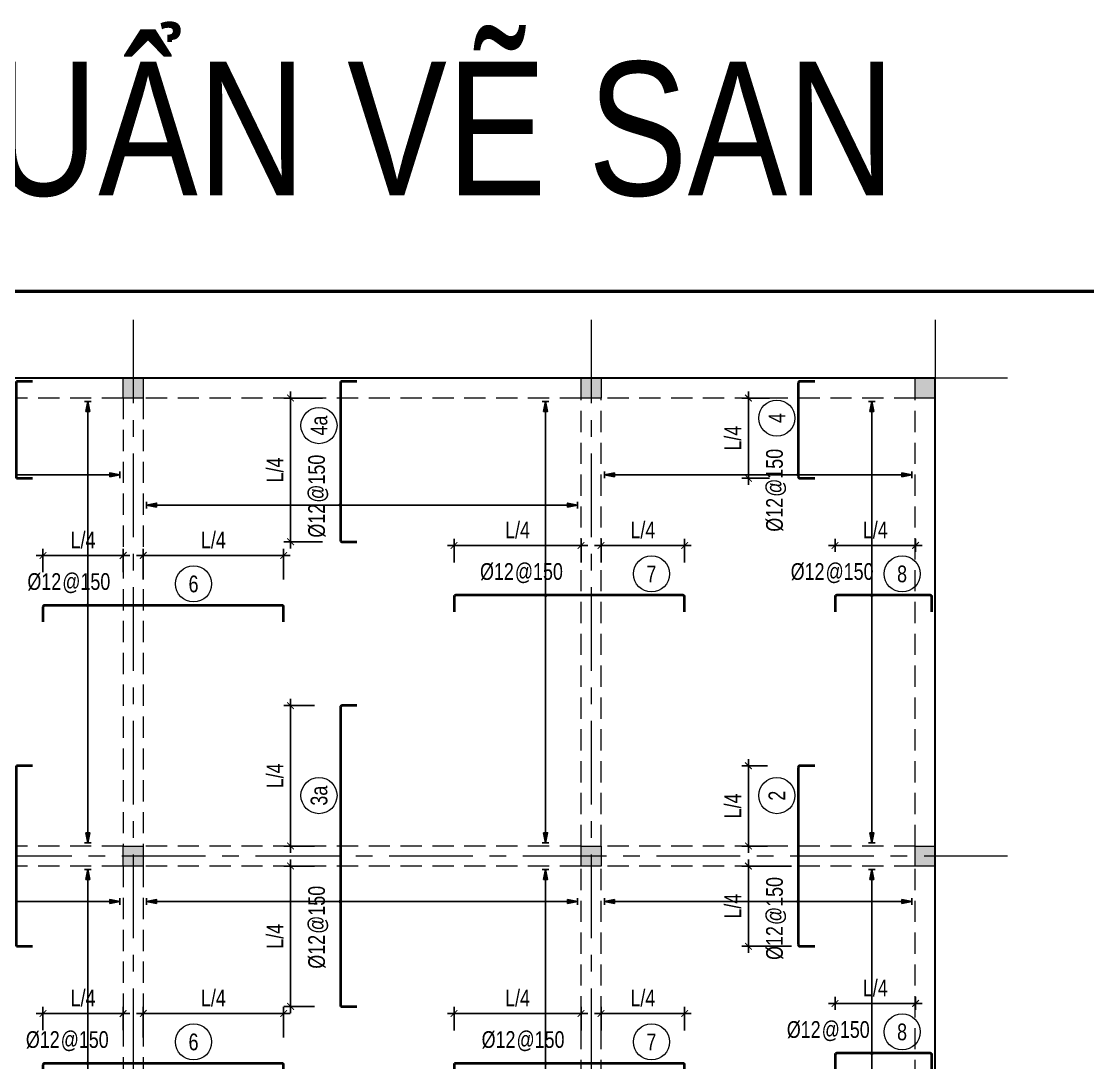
# Model space of a CAD drawing. Header units: millimetres. Extents: x 925681 to 1410834, y 71669 to 296428.
# Drawn here: x 1258584 to 1274536, y 146550 to 162124 of the extents above; entities that cross this region are included whole.
import ezdxf
from ezdxf.enums import TextEntityAlignment as Align

# ---------------------------------------------------------------- set-up
doc = ezdxf.new("R2010")
doc.units = ezdxf.units.MM
doc.header["$LTSCALE"] = 100
doc.linetypes.add('CENTER', pattern=[2, 1.25, -0.25, 0.25, -0.25])
doc.linetypes.add('HIDDEN', pattern=[9.525, 6.35, -3.175])
for name, color, linetype, lineweight in [('Ap0101_grid', 145, 'CENTER', 18), ('Ap0102_dim', 145, 'Continuous', 25), ('Ap0202_T', 141, 'Continuous', 25), ('Ap0301_PPS', 42, 'Continuous', 30), ('Ap0306_PHBS', 43, 'HIDDEN', 20), ('Ap0310_PSS', 130, 'Continuous', 18), ('Ap0404_Reinf.slab', 5, 'Continuous', 40), ('Ap0406_RT_Slab', 71, 'Continuous', 20)]:
    doc.layers.add(name, color=color, linetype=linetype, lineweight=lineweight)
doc.styles.add('Ap_vn_vni.shx', font='vn_vni.shx', dxfattribs={"width": 0.8})
doc.styles.add('Ap_Vni-helve', font='', dxfattribs={"width": 0.8, "height": 1})
doc.styles.get('Ap_Vni-helve').set_extended_font_data('VNI-Helve')
doc.dimstyles.new('Ap_Model', dxfattribs={"dimscale": 100, "dimtxt": 2.5, "dimasz": 1, "dimexe": 1, "dimexo": 1, "dimgap": 1, "dimtad": 1, "dimdec": 0, "dimzin": 3, "dimdsep": 46, "dimtxsty": 'Ap_vn_vni.shx', "dimblk": 'ARCHTICK', "dimcen": 1, "dimdle": 1, "dimclrd": 256, "dimclre": 256, "dimclrt": 7, "dimazin": 2, "dimtfac": 100, "dimtdec": 0, "dimtix": 1, "dimtmove": 2, "dimatfit": 2, "dimldrblk": 'OPEN30', "dimfxl": 1, "dimtolj": 1, "dimtzin": 0, "dimlwd": -1, "dimlwe": -1, "dimarcsym": 0})

# ---------------------------------------------------------------- blocks, each defined once
blk = doc.blocks.new('*U449')
at = {"layer": 'Defpoints'}
for points in [[(30, 2750), (-30, 2750), (0, 2900)], [(30, -3400), (-30, -3400), (0, -3550)]]:
    blk.add_hatch(color=256, dxfattribs=at).paths.add_polyline_path(points)
at = {"layer": 'Ap0202_T', "lineweight": 18}
blk.add_circle((1584, 320), 270, dxfattribs=at)
at = {"layer": 'Ap0404_Reinf.slab'}
blk.add_lwpolyline([(2930, -246), (2930, -25, 0.414214), (2905, 0), (-1545, 0, 0.414214), (-1570, -25), (-1570, -246)], format="xyb", dxfattribs=at)
at = {"layer": 'Defpoints'}
for p, q in [((-50, 2900), (50, 2900)), ((0, 2900), (0, -3550)), ((-50, -3550), (50, -3550))]:
    blk.add_line(p, q, dxfattribs=at)
for points in [[(-30, 2750), (30, 2750), (0, 2900), (-30, 2750)], [(-30, -3400), (30, -3400), (0, -3550), (-30, -3400)]]:
    blk.add_lwpolyline(points, dxfattribs=at)
at = {"layer": 'Defpoints', "const_width": 27}
blk.add_lwpolyline([(-13, 0, 1), (14, 0, 1)], format="xyb", close=True, dxfattribs=at)
at = {"layer": 'Ap0202_T', "style": 'Ap_vn_vni.shx', "width": 0.8, "flags": 8}
blk.add_attdef('1', text='', height=250, dxfattribs=at).set_placement((1583, 320), align=Align.MIDDLE_CENTER)
at = {"layer": 'Ap0406_RT_Slab', "style": 'Ap_vn_vni.shx', "width": 0.8, "flags": 8}
blk.add_attdef('Þ6', text='', height=250, dxfattribs=at).set_placement((-752, 356), align=Align.MIDDLE_CENTER)
blk.add_attdef('@150', text='', height=250, dxfattribs=at).set_placement((-483, 356), align=Align.MIDDLE_LEFT)
blk = doc.blocks.new('_ArchTick')
at = {"color": 0, "linetype": 'ByBlock', "const_width": 0.15}
blk.add_lwpolyline([(-0.5, -0.5), (0.5, 0.5)], dxfattribs=at)
blk = doc.blocks.new('*D863')
at = {"layer": 'Ap0102_dim', "transparency": 16777216}
for p, q in [((1262970, 151890), (1262511, 151890)), ((1262611, 149690), (1262611, 151990)), ((1262970, 149790), (1262511, 149790))]:
    blk.add_line(p, q, dxfattribs=at)
at = {"layer": 'Defpoints', "color": 0, "transparency": 16777216}
for p in [(1262611, 151890), (1263070, 151890), (1263070, 149790)]:
    blk.add_point(p, dxfattribs=at)
at = {"layer": 'Ap0102_dim', "transparency": 16777216, "xscale": 100, "yscale": 100, "zscale": 100}
for p, rotation in [((1262611, 151890), 90), ((1262611, 149790), 270)]:
    blk.add_blockref('_ArchTick', p, dxfattribs=dict(at, rotation=rotation))
at = {"layer": 'Ap0102_dim', "color": 7, "transparency": 16777216, "insert": (1262380, 150840), "char_height": 250, "attachment_point": 5, "rotation": 90, "style": 'Ap_vn_vni.shx'}
blk.add_mtext('\\A1;L/4', dxfattribs=at)
blk = doc.blocks.new('_Open30')
for p, q in [((-1, 0.27), (0, 0)), ((0, 0), (-1, -0.27)), ((0, 0), (-1, 0))]:
    blk.add_line(p, q)
blk = doc.blocks.new('*D864')
at = {"layer": 'Ap0102_dim', "transparency": 16777216}
for p, q in [((1262970, 149490), (1262511, 149490)), ((1262611, 149590), (1262611, 147290)), ((1262970, 147390), (1262511, 147390))]:
    blk.add_line(p, q, dxfattribs=at)
at = {"layer": 'Defpoints', "color": 0, "transparency": 16777216}
for p in [(1263070, 149490), (1262611, 147390), (1263070, 147390)]:
    blk.add_point(p, dxfattribs=at)
at = {"layer": 'Ap0102_dim', "transparency": 16777216, "xscale": 100, "yscale": 100, "zscale": 100}
for p, rotation in [((1262611, 149490), 90), ((1262611, 147390), 270)]:
    blk.add_blockref('_ArchTick', p, dxfattribs=dict(at, rotation=rotation))
at = {"layer": 'Ap0102_dim', "color": 7, "transparency": 16777216, "insert": (1262380, 148440), "char_height": 250, "attachment_point": 5, "rotation": 90, "style": 'Ap_vn_vni.shx'}
blk.add_mtext('\\A1;L/4', dxfattribs=at)
blk = doc.blocks.new('*U447')
at = {"layer": 'Defpoints'}
for points in [[(30, 2750), (-30, 2750), (0, 2900)], [(30, -1400), (-30, -1400), (0, -1550)]]:
    blk.add_hatch(color=256, dxfattribs=at).paths.add_polyline_path(points)
at = {"layer": 'Ap0202_T', "lineweight": 18}
blk.add_circle((822, 320), 270, dxfattribs=at)
at = {"layer": 'Ap0404_Reinf.slab'}
blk.add_lwpolyline([(1400, -246), (1400, -25, 0.414214), (1375, 0), (-25, 0, 0.414214), (-50, -25), (-50, -246)], format="xyb", dxfattribs=at)
at = {"layer": 'Defpoints'}
for p, q in [((-50, 2900), (50, 2900)), ((0, 2900), (0, -1550)), ((-50, -1550), (50, -1550))]:
    blk.add_line(p, q, dxfattribs=at)
for points in [[(-30, 2750), (30, 2750), (0, 2900), (-30, 2750)], [(-30, -1400), (30, -1400), (0, -1550), (-30, -1400)]]:
    blk.add_lwpolyline(points, dxfattribs=at)
at = {"layer": 'Defpoints', "const_width": 27}
blk.add_lwpolyline([(-13, 0, 1), (14, 0, 1)], format="xyb", close=True, dxfattribs=at)
at = {"layer": 'Ap0202_T', "style": 'Ap_vn_vni.shx', "width": 0.8, "flags": 8}
blk.add_attdef('1', text='', height=250, dxfattribs=at).set_placement((821, 320), align=Align.MIDDLE_CENTER)
at = {"layer": 'Ap0406_RT_Slab', "style": 'Ap_vn_vni.shx', "width": 0.8, "flags": 8}
blk.add_attdef('Þ6', text='', height=250, dxfattribs=at).set_placement((-638, 356), align=Align.MIDDLE_CENTER)
blk.add_attdef('@150', text='', height=250, dxfattribs=at).set_placement((-369, 356), align=Align.MIDDLE_LEFT)
blk = doc.blocks.new('*U470')
at = {"layer": 'Defpoints'}
for points in [[(30, 2750), (-30, 2750), (0, 2900)], [(30, -3400), (-30, -3400), (0, -3550)]]:
    blk.add_hatch(color=256, dxfattribs=at).paths.add_polyline_path(points)
at = {"layer": 'Ap0202_T', "lineweight": 18}
blk.add_circle((1188, 320), 270, dxfattribs=at)
at = {"layer": 'Ap0404_Reinf.slab'}
blk.add_lwpolyline([(1850, -246), (1850, -25, 0.414214), (1825, 0), (-525, 0, 0.414214), (-550, -25), (-550, -246)], format="xyb", dxfattribs=at)
at = {"layer": 'Defpoints'}
for p, q in [((-50, 2900), (50, 2900)), ((0, 2900), (0, -3550)), ((-50, -3550), (50, -3550))]:
    blk.add_line(p, q, dxfattribs=at)
for points in [[(-30, 2750), (30, 2750), (0, 2900), (-30, 2750)], [(-30, -3400), (30, -3400), (0, -3550), (-30, -3400)]]:
    blk.add_lwpolyline(points, dxfattribs=at)
at = {"layer": 'Defpoints', "const_width": 27}
blk.add_lwpolyline([(-13, 0, 1), (14, 0, 1)], format="xyb", close=True, dxfattribs=at)
at = {"layer": 'Ap0202_T', "style": 'Ap_vn_vni.shx', "width": 0.8, "flags": 8}
blk.add_attdef('1', text='', height=250, dxfattribs=at).set_placement((1188, 320), align=Align.MIDDLE_CENTER)
at = {"layer": 'Ap0406_RT_Slab', "style": 'Ap_vn_vni.shx', "width": 0.8, "flags": 8}
blk.add_attdef('Þ6', text='', height=250, dxfattribs=at).set_placement((-234, 356), align=Align.MIDDLE_CENTER)
blk.add_attdef('@150', text='', height=250, dxfattribs=at).set_placement((35, 356), align=Align.MIDDLE_LEFT)
blk = doc.blocks.new('*D866')
at = {"layer": 'Ap0102_dim', "transparency": 16777216}
for p, q in [((1262611, 154240), (1262611, 156590)), ((1263088, 156490), (1262511, 156490)), ((1263088, 154340), (1262511, 154340))]:
    blk.add_line(p, q, dxfattribs=at)
at = {"layer": 'Defpoints', "color": 0, "transparency": 16777216}
for p in [(1262611, 156490), (1263188, 156490), (1263188, 154340)]:
    blk.add_point(p, dxfattribs=at)
at = {"layer": 'Ap0102_dim', "transparency": 16777216, "xscale": 100, "yscale": 100, "zscale": 100}
for p, rotation in [((1262611, 156490), 90), ((1262611, 154340), 270)]:
    blk.add_blockref('_ArchTick', p, dxfattribs=dict(at, rotation=rotation))
at = {"layer": 'Ap0102_dim', "color": 7, "transparency": 16777216, "insert": (1262380, 155415), "char_height": 250, "attachment_point": 5, "rotation": 90, "style": 'Ap_vn_vni.shx'}
blk.add_mtext('\\A1;L/4', dxfattribs=at)
blk = doc.blocks.new('*U450')
at = {"layer": 'Defpoints'}
for points in [[(30, 2750), (-30, 2750), (0, 2900)], [(30, -1400), (-30, -1400), (0, -1550)]]:
    blk.add_hatch(color=256, dxfattribs=at).paths.add_polyline_path(points)
at = {"layer": 'Ap0202_T', "lineweight": 18}
blk.add_circle((1433, 320), 270, dxfattribs=at)
at = {"layer": 'Ap0404_Reinf.slab'}
blk.add_lwpolyline([(2030, -246), (2030, -25, 0.414214), (2005, 0), (-645, 0, 0.414214), (-670, -25), (-670, -246)], format="xyb", dxfattribs=at)
at = {"layer": 'Defpoints'}
for p, q in [((-50, 2900), (50, 2900)), ((0, 2900), (0, -1550)), ((-50, -1550), (50, -1550))]:
    blk.add_line(p, q, dxfattribs=at)
for points in [[(-30, 2750), (30, 2750), (0, 2900), (-30, 2750)], [(-30, -1400), (30, -1400), (0, -1550), (-30, -1400)]]:
    blk.add_lwpolyline(points, dxfattribs=at)
at = {"layer": 'Defpoints', "const_width": 27}
blk.add_lwpolyline([(-13, 0, 1), (14, 0, 1)], format="xyb", close=True, dxfattribs=at)
at = {"layer": 'Ap0202_T', "style": 'Ap_vn_vni.shx', "width": 0.8, "flags": 8}
blk.add_attdef('1', text='', height=250, dxfattribs=at).set_placement((1433, 320), align=Align.MIDDLE_CENTER)
at = {"layer": 'Ap0406_RT_Slab', "style": 'Ap_vn_vni.shx', "width": 0.8, "flags": 8}
blk.add_attdef('Þ6', text='', height=250, dxfattribs=at).set_placement((-740, 356), align=Align.MIDDLE_CENTER)
blk.add_attdef('@150', text='', height=250, dxfattribs=at).set_placement((-471, 356), align=Align.MIDDLE_LEFT)
blk = doc.blocks.new('*U453')
at = {"layer": 'Defpoints'}
for points in [[(30, 2750), (-30, 2750), (0, 2900)], [(30, -1550), (-30, -1550), (0, -1700)]]:
    blk.add_hatch(color=256, dxfattribs=at).paths.add_polyline_path(points)
at = {"layer": 'Ap0202_T', "lineweight": 18}
blk.add_circle((851, 320), 270, dxfattribs=at)
at = {"layer": 'Ap0404_Reinf.slab'}
blk.add_lwpolyline([(1400, -246), (1400, -25, 0.414214), (1375, 0), (-25, 0, 0.414214), (-50, -25), (-50, -246)], format="xyb", dxfattribs=at)
at = {"layer": 'Defpoints'}
for p, q in [((-50, 2900), (50, 2900)), ((0, 2900), (0, -1700)), ((-50, -1700), (50, -1700))]:
    blk.add_line(p, q, dxfattribs=at)
for points in [[(-30, 2750), (30, 2750), (0, 2900), (-30, 2750)], [(-30, -1550), (30, -1550), (0, -1700), (-30, -1550)]]:
    blk.add_lwpolyline(points, dxfattribs=at)
at = {"layer": 'Defpoints', "const_width": 27}
blk.add_lwpolyline([(-13, 0, 1), (14, 0, 1)], format="xyb", close=True, dxfattribs=at)
at = {"layer": 'Ap0202_T', "style": 'Ap_vn_vni.shx', "width": 0.8, "flags": 8}
blk.add_attdef('1', text='', height=250, dxfattribs=at).set_placement((851, 320), align=Align.MIDDLE_CENTER)
at = {"layer": 'Ap0406_RT_Slab', "style": 'Ap_vn_vni.shx', "width": 0.8, "flags": 8}
blk.add_attdef('Þ6', text='', height=250, dxfattribs=at).set_placement((-596, 356), align=Align.MIDDLE_CENTER)
blk.add_attdef('@150', text='', height=250, dxfattribs=at).set_placement((-327, 356), align=Align.MIDDLE_LEFT)
blk = doc.blocks.new('*D875')
at = {"layer": 'Ap0102_dim', "transparency": 16777216}
for p, q in [((1269461, 155190), (1269461, 156590)), ((1269776, 156490), (1269361, 156490)), ((1269776, 155290), (1269361, 155290))]:
    blk.add_line(p, q, dxfattribs=at)
at = {"layer": 'Defpoints', "color": 0, "transparency": 16777216}
for p in [(1269461, 156490), (1269876, 156490), (1269876, 155290)]:
    blk.add_point(p, dxfattribs=at)
at = {"layer": 'Ap0102_dim', "transparency": 16777216, "xscale": 100, "yscale": 100, "zscale": 100}
for p, rotation in [((1269461, 156490), 90), ((1269461, 155290), 270)]:
    blk.add_blockref('_ArchTick', p, dxfattribs=dict(at, rotation=rotation))
at = {"layer": 'Ap0102_dim', "color": 7, "transparency": 16777216, "insert": (1269230, 155890), "char_height": 250, "attachment_point": 5, "rotation": 90, "style": 'Ap_vn_vni.shx'}
blk.add_mtext('\\A1;L/4', dxfattribs=at)
blk = doc.blocks.new('*U454')
at = {"layer": 'Defpoints'}
for points in [[(30, 2750), (-30, 2750), (0, 2900)], [(30, -1550), (-30, -1550), (0, -1700)]]:
    blk.add_hatch(color=256, dxfattribs=at).paths.add_polyline_path(points)
at = {"layer": 'Ap0202_T', "lineweight": 18}
blk.add_circle((1584, 320), 270, dxfattribs=at)
at = {"layer": 'Ap0404_Reinf.slab'}
blk.add_lwpolyline([(2030, -246), (2030, -25, 0.414214), (2005, 0), (-645, 0, 0.414214), (-670, -25), (-670, -246)], format="xyb", dxfattribs=at)
at = {"layer": 'Defpoints'}
for p, q in [((-50, 2900), (50, 2900)), ((0, 2900), (0, -1700)), ((-50, -1700), (50, -1700))]:
    blk.add_line(p, q, dxfattribs=at)
for points in [[(-30, 2750), (30, 2750), (0, 2900), (-30, 2750)], [(-30, -1550), (30, -1550), (0, -1700), (-30, -1550)]]:
    blk.add_lwpolyline(points, dxfattribs=at)
at = {"layer": 'Defpoints', "const_width": 27}
blk.add_lwpolyline([(-13, 0, 1), (14, 0, 1)], format="xyb", close=True, dxfattribs=at)
at = {"layer": 'Ap0202_T', "style": 'Ap_vn_vni.shx', "width": 0.8, "flags": 8}
blk.add_attdef('1', text='', height=250, dxfattribs=at).set_placement((1583, 320), align=Align.MIDDLE_CENTER)
at = {"layer": 'Ap0406_RT_Slab', "style": 'Ap_vn_vni.shx', "width": 0.8, "flags": 8}
blk.add_attdef('Þ6', text='', height=250, dxfattribs=at).set_placement((-620, 356), align=Align.MIDDLE_CENTER)
blk.add_attdef('@150', text='', height=250, dxfattribs=at).set_placement((-351, 356), align=Align.MIDDLE_LEFT)
blk = doc.blocks.new('*D878')
at = {"layer": 'Ap0102_dim', "transparency": 16777216}
for p, q in [((1269461, 149690), (1269461, 151090)), ((1269745, 150990), (1269361, 150990)), ((1269745, 149790), (1269361, 149790))]:
    blk.add_line(p, q, dxfattribs=at)
at = {"layer": 'Defpoints', "color": 0, "transparency": 16777216}
for p in [(1269461, 150990), (1269845, 150990), (1269845, 149790)]:
    blk.add_point(p, dxfattribs=at)
at = {"layer": 'Ap0102_dim', "transparency": 16777216, "xscale": 100, "yscale": 100, "zscale": 100}
for p, rotation in [((1269461, 150990), 90), ((1269461, 149790), 270)]:
    blk.add_blockref('_ArchTick', p, dxfattribs=dict(at, rotation=rotation))
at = {"layer": 'Ap0102_dim', "color": 7, "transparency": 16777216, "insert": (1269230, 150390), "char_height": 250, "attachment_point": 5, "rotation": 90, "style": 'Ap_vn_vni.shx'}
blk.add_mtext('\\A1;L/4', dxfattribs=at)
blk = doc.blocks.new('*D879')
at = {"layer": 'Ap0102_dim', "transparency": 16777216}
for p, q in [((1270107, 149490), (1269361, 149490)), ((1269461, 149590), (1269461, 148190)), ((1270107, 148290), (1269361, 148290))]:
    blk.add_line(p, q, dxfattribs=at)
at = {"layer": 'Defpoints', "color": 0, "transparency": 16777216}
for p in [(1270207, 149490), (1269461, 148290), (1270207, 148290)]:
    blk.add_point(p, dxfattribs=at)
at = {"layer": 'Ap0102_dim', "transparency": 16777216, "xscale": 100, "yscale": 100, "zscale": 100}
for p, rotation in [((1269461, 149490), 90), ((1269461, 148290), 270)]:
    blk.add_blockref('_ArchTick', p, dxfattribs=dict(at, rotation=rotation))
at = {"layer": 'Ap0102_dim', "color": 7, "transparency": 16777216, "insert": (1269230, 148890), "char_height": 250, "attachment_point": 5, "rotation": 90, "style": 'Ap_vn_vni.shx'}
blk.add_mtext('\\A1;L/4', dxfattribs=at)
blk = doc.blocks.new('*U452')
at = {"layer": 'Defpoints'}
for points in [[(30, 2750), (-30, 2750), (0, 2900)], [(30, -3400), (-30, -3400), (0, -3550)]]:
    blk.add_hatch(color=256, dxfattribs=at).paths.add_polyline_path(points)
at = {"layer": 'Ap0202_T', "lineweight": 18}
blk.add_circle((1584, 320), 270, dxfattribs=at)
at = {"layer": 'Ap0404_Reinf.slab'}
blk.add_lwpolyline([(2930, -246), (2930, -25, 0.414214), (2905, 0), (-645, 0, 0.414214), (-670, -25), (-670, -246)], format="xyb", dxfattribs=at)
at = {"layer": 'Defpoints'}
for p, q in [((-50, 2900), (50, 2900)), ((0, 2900), (0, -3550)), ((-50, -3550), (50, -3550))]:
    blk.add_line(p, q, dxfattribs=at)
for points in [[(-30, 2750), (30, 2750), (0, 2900), (-30, 2750)], [(-30, -3400), (30, -3400), (0, -3550), (-30, -3400)]]:
    blk.add_lwpolyline(points, dxfattribs=at)
at = {"layer": 'Defpoints', "const_width": 27}
blk.add_lwpolyline([(-13, 0, 1), (14, 0, 1)], format="xyb", close=True, dxfattribs=at)
at = {"layer": 'Ap0202_T', "style": 'Ap_vn_vni.shx', "width": 0.8, "flags": 8}
blk.add_attdef('1', text='', height=250, dxfattribs=at).set_placement((1583, 320), align=Align.MIDDLE_CENTER)
at = {"layer": 'Ap0406_RT_Slab', "style": 'Ap_vn_vni.shx', "width": 0.8, "flags": 8}
blk.add_attdef('Þ6', text='', height=250, dxfattribs=at).set_placement((-672, 356), align=Align.MIDDLE_CENTER)
blk.add_attdef('@150', text='', height=250, dxfattribs=at).set_placement((-404, 356), align=Align.MIDDLE_LEFT)
blk = doc.blocks.new('*D882')
at = {"layer": 'Ap0102_dim', "transparency": 16777216}
for p, q in [((1260307, 147285), (1262607, 147285)), ((1260407, 146926), (1260407, 147385)), ((1262507, 146926), (1262507, 147385))]:
    blk.add_line(p, q, dxfattribs=at)
at = {"layer": 'Defpoints', "color": 0, "transparency": 16777216}
for p in [(1262507, 147285), (1260407, 146826), (1262507, 146826)]:
    blk.add_point(p, dxfattribs=at)
at = {"layer": 'Ap0102_dim', "transparency": 16777216, "xscale": 100, "yscale": 100, "zscale": 100, "rotation": 180}
blk.add_blockref('_ArchTick', (1260407, 147285), dxfattribs=at)
at = {"layer": 'Ap0102_dim', "transparency": 16777216, "xscale": 100, "yscale": 100, "zscale": 100}
blk.add_blockref('_ArchTick', (1262507, 147285), dxfattribs=at)
at = {"layer": 'Ap0102_dim', "color": 7, "transparency": 16777216, "insert": (1261457, 147516), "char_height": 250, "attachment_point": 5, "style": 'Ap_vn_vni.shx'}
blk.add_mtext('\\A1;L/4', dxfattribs=at)
blk = doc.blocks.new('*D883')
at = {"layer": 'Ap0102_dim', "transparency": 16777216}
for p, q in [((1260207, 147285), (1258807, 147285)), ((1258907, 147037), (1258907, 147385)), ((1260107, 147037), (1260107, 147385))]:
    blk.add_line(p, q, dxfattribs=at)
at = {"layer": 'Defpoints', "color": 0, "transparency": 16777216}
for p in [(1258907, 147285), (1258907, 146937), (1260107, 146937)]:
    blk.add_point(p, dxfattribs=at)
at = {"layer": 'Ap0102_dim', "transparency": 16777216, "xscale": 100, "yscale": 100, "zscale": 100, "rotation": 180}
blk.add_blockref('_ArchTick', (1258907, 147285), dxfattribs=at)
at = {"layer": 'Ap0102_dim', "transparency": 16777216, "xscale": 100, "yscale": 100, "zscale": 100}
blk.add_blockref('_ArchTick', (1260107, 147285), dxfattribs=at)
at = {"layer": 'Ap0102_dim', "color": 7, "transparency": 16777216, "insert": (1259507, 147516), "char_height": 250, "attachment_point": 5, "style": 'Ap_vn_vni.shx'}
blk.add_mtext('\\A1;L/4', dxfattribs=at)
blk = doc.blocks.new('*U458')
at = {"layer": 'Defpoints'}
for points in [[(30, 2900), (-30, 2900), (0, 3050)], [(30, -3400), (-30, -3400), (0, -3550)]]:
    blk.add_hatch(color=256, dxfattribs=at).paths.add_polyline_path(points)
at = {"layer": 'Ap0202_T', "lineweight": 18}
blk.add_circle((1584, 320), 270, dxfattribs=at)
at = {"layer": 'Ap0404_Reinf.slab'}
blk.add_lwpolyline([(2930, -246), (2930, -25, 0.414214), (2905, 0), (-645, 0, 0.414214), (-670, -25), (-670, -246)], format="xyb", dxfattribs=at)
at = {"layer": 'Defpoints'}
for p, q in [((-50, 3050), (50, 3050)), ((0, 3050), (0, -3550)), ((-50, -3550), (50, -3550))]:
    blk.add_line(p, q, dxfattribs=at)
for points in [[(-30, 2900), (30, 2900), (0, 3050), (-30, 2900)], [(-30, -3400), (30, -3400), (0, -3550), (-30, -3400)]]:
    blk.add_lwpolyline(points, dxfattribs=at)
at = {"layer": 'Defpoints', "const_width": 27}
blk.add_lwpolyline([(-13, 0, 1), (14, 0, 1)], format="xyb", close=True, dxfattribs=at)
at = {"layer": 'Ap0202_T', "style": 'Ap_vn_vni.shx', "width": 0.8, "flags": 8}
blk.add_attdef('1', text='', height=250, dxfattribs=at).set_placement((1583, 320), align=Align.MIDDLE_CENTER)
at = {"layer": 'Ap0406_RT_Slab', "style": 'Ap_vn_vni.shx', "width": 0.8, "flags": 8}
blk.add_attdef('Þ6', text='', height=250, dxfattribs=at).set_placement((-649, 356), align=Align.MIDDLE_CENTER)
blk.add_attdef('@150', text='', height=250, dxfattribs=at).set_placement((-380, 356), align=Align.MIDDLE_LEFT)
blk = doc.blocks.new('*D884')
at = {"layer": 'Ap0102_dim', "transparency": 16777216}
for p, q in [((1260307, 154135), (1262607, 154135)), ((1260407, 153776), (1260407, 154235)), ((1262507, 153776), (1262507, 154235))]:
    blk.add_line(p, q, dxfattribs=at)
at = {"layer": 'Defpoints', "color": 0, "transparency": 16777216}
for p in [(1262507, 154135), (1260407, 153676), (1262507, 153676)]:
    blk.add_point(p, dxfattribs=at)
at = {"layer": 'Ap0102_dim', "transparency": 16777216, "xscale": 100, "yscale": 100, "zscale": 100, "rotation": 180}
blk.add_blockref('_ArchTick', (1260407, 154135), dxfattribs=at)
at = {"layer": 'Ap0102_dim', "transparency": 16777216, "xscale": 100, "yscale": 100, "zscale": 100}
blk.add_blockref('_ArchTick', (1262507, 154135), dxfattribs=at)
at = {"layer": 'Ap0102_dim', "color": 7, "transparency": 16777216, "insert": (1261457, 154366), "char_height": 250, "attachment_point": 5, "style": 'Ap_vn_vni.shx'}
blk.add_mtext('\\A1;L/4', dxfattribs=at)
blk = doc.blocks.new('*D885')
at = {"layer": 'Ap0102_dim', "transparency": 16777216}
for p, q in [((1260207, 154135), (1258807, 154135)), ((1258907, 153887), (1258907, 154235)), ((1260107, 153887), (1260107, 154235))]:
    blk.add_line(p, q, dxfattribs=at)
at = {"layer": 'Defpoints', "color": 0, "transparency": 16777216}
for p in [(1258907, 154135), (1258907, 153787), (1260107, 153787)]:
    blk.add_point(p, dxfattribs=at)
at = {"layer": 'Ap0102_dim', "transparency": 16777216, "xscale": 100, "yscale": 100, "zscale": 100, "rotation": 180}
blk.add_blockref('_ArchTick', (1258907, 154135), dxfattribs=at)
at = {"layer": 'Ap0102_dim', "transparency": 16777216, "xscale": 100, "yscale": 100, "zscale": 100}
blk.add_blockref('_ArchTick', (1260107, 154135), dxfattribs=at)
at = {"layer": 'Ap0102_dim', "color": 7, "transparency": 16777216, "insert": (1259507, 154366), "char_height": 250, "attachment_point": 5, "style": 'Ap_vn_vni.shx'}
blk.add_mtext('\\A1;L/4', dxfattribs=at)
blk = doc.blocks.new('*U460')
at = {"layer": 'Defpoints'}
for points in [[(30, 2750), (-30, 2750), (0, 2900)], [(30, -3400), (-30, -3400), (0, -3550)]]:
    blk.add_hatch(color=256, dxfattribs=at).paths.add_polyline_path(points)
at = {"layer": 'Ap0202_T', "lineweight": 18}
blk.add_circle((1584, 320), 270, dxfattribs=at)
at = {"layer": 'Ap0404_Reinf.slab'}
blk.add_lwpolyline([(2080, -246), (2080, -25, 0.414214), (2055, 0), (-1345, 0, 0.414214), (-1370, -25), (-1370, -246)], format="xyb", dxfattribs=at)
at = {"layer": 'Defpoints'}
for p, q in [((-50, 2900), (50, 2900)), ((0, 2900), (0, -3550)), ((-50, -3550), (50, -3550))]:
    blk.add_line(p, q, dxfattribs=at)
for points in [[(-30, 2750), (30, 2750), (0, 2900), (-30, 2750)], [(-30, -3400), (30, -3400), (0, -3550), (-30, -3400)]]:
    blk.add_lwpolyline(points, dxfattribs=at)
at = {"layer": 'Defpoints', "const_width": 27}
blk.add_lwpolyline([(-13, 0, 1), (14, 0, 1)], format="xyb", close=True, dxfattribs=at)
at = {"layer": 'Ap0202_T', "style": 'Ap_vn_vni.shx', "width": 0.8, "flags": 8}
blk.add_attdef('1', text='', height=250, dxfattribs=at).set_placement((1583, 320), align=Align.MIDDLE_CENTER)
at = {"layer": 'Ap0406_RT_Slab', "style": 'Ap_vn_vni.shx', "width": 0.8, "flags": 8}
blk.add_attdef('Þ6', text='', height=250, dxfattribs=at).set_placement((-704, 356), align=Align.MIDDLE_CENTER)
blk.add_attdef('@150', text='', height=250, dxfattribs=at).set_placement((-435, 356), align=Align.MIDDLE_LEFT)
blk = doc.blocks.new('*D903')
at = {"layer": 'Ap0102_dim', "transparency": 16777216}
for p, q in [((1267157, 147285), (1268607, 147285)), ((1267257, 147030), (1267257, 147385)), ((1268507, 147030), (1268507, 147385))]:
    blk.add_line(p, q, dxfattribs=at)
at = {"layer": 'Defpoints', "color": 0, "transparency": 16777216}
for p in [(1268507, 147285), (1267257, 146930), (1268507, 146930)]:
    blk.add_point(p, dxfattribs=at)
at = {"layer": 'Ap0102_dim', "transparency": 16777216, "xscale": 100, "yscale": 100, "zscale": 100, "rotation": 180}
blk.add_blockref('_ArchTick', (1267257, 147285), dxfattribs=at)
at = {"layer": 'Ap0102_dim', "transparency": 16777216, "xscale": 100, "yscale": 100, "zscale": 100}
blk.add_blockref('_ArchTick', (1268507, 147285), dxfattribs=at)
at = {"layer": 'Ap0102_dim', "color": 7, "transparency": 16777216, "insert": (1267882, 147516), "char_height": 250, "attachment_point": 5, "style": 'Ap_vn_vni.shx'}
blk.add_mtext('\\A1;L/4', dxfattribs=at)
blk = doc.blocks.new('*D904')
at = {"layer": 'Ap0102_dim', "transparency": 16777216}
for p, q in [((1267057, 147285), (1264957, 147285)), ((1265057, 147030), (1265057, 147385)), ((1266957, 147030), (1266957, 147385))]:
    blk.add_line(p, q, dxfattribs=at)
at = {"layer": 'Defpoints', "color": 0, "transparency": 16777216}
for p in [(1265057, 147285), (1265057, 146930), (1266957, 146930)]:
    blk.add_point(p, dxfattribs=at)
at = {"layer": 'Ap0102_dim', "transparency": 16777216, "xscale": 100, "yscale": 100, "zscale": 100, "rotation": 180}
blk.add_blockref('_ArchTick', (1265057, 147285), dxfattribs=at)
at = {"layer": 'Ap0102_dim', "transparency": 16777216, "xscale": 100, "yscale": 100, "zscale": 100}
blk.add_blockref('_ArchTick', (1266957, 147285), dxfattribs=at)
at = {"layer": 'Ap0102_dim', "color": 7, "transparency": 16777216, "insert": (1266007, 147516), "char_height": 250, "attachment_point": 5, "style": 'Ap_vn_vni.shx'}
blk.add_mtext('\\A1;L/4', dxfattribs=at)
blk = doc.blocks.new('*U461')
at = {"layer": 'Defpoints'}
for points in [[(30, 2750), (-30, 2750), (0, 2900)], [(30, -3550), (-30, -3550), (0, -3700)]]:
    blk.add_hatch(color=256, dxfattribs=at).paths.add_polyline_path(points)
at = {"layer": 'Ap0202_T', "lineweight": 18}
blk.add_circle((1584, 320), 270, dxfattribs=at)
at = {"layer": 'Ap0404_Reinf.slab'}
blk.add_lwpolyline([(2080, -246), (2080, -25, 0.414214), (2055, 0), (-1345, 0, 0.414214), (-1370, -25), (-1370, -246)], format="xyb", dxfattribs=at)
at = {"layer": 'Defpoints'}
for p, q in [((-50, 2900), (50, 2900)), ((0, 2900), (0, -3700)), ((-50, -3700), (50, -3700))]:
    blk.add_line(p, q, dxfattribs=at)
for points in [[(-30, 2750), (30, 2750), (0, 2900), (-30, 2750)], [(-30, -3550), (30, -3550), (0, -3700), (-30, -3550)]]:
    blk.add_lwpolyline(points, dxfattribs=at)
at = {"layer": 'Defpoints', "const_width": 27}
blk.add_lwpolyline([(-13, 0, 1), (14, 0, 1)], format="xyb", close=True, dxfattribs=at)
at = {"layer": 'Ap0202_T', "style": 'Ap_vn_vni.shx', "width": 0.8, "flags": 8}
blk.add_attdef('1', text='', height=250, dxfattribs=at).set_placement((1583, 320), align=Align.MIDDLE_CENTER)
at = {"layer": 'Ap0406_RT_Slab', "style": 'Ap_vn_vni.shx', "width": 0.8, "flags": 8}
blk.add_attdef('Þ6', text='', height=250, dxfattribs=at).set_placement((-728, 356), align=Align.MIDDLE_CENTER)
blk.add_attdef('@150', text='', height=250, dxfattribs=at).set_placement((-459, 356), align=Align.MIDDLE_LEFT)
blk = doc.blocks.new('*D905')
at = {"layer": 'Ap0102_dim', "transparency": 16777216}
for p, q in [((1267157, 154285), (1268607, 154285)), ((1267257, 154030), (1267257, 154385)), ((1268507, 154030), (1268507, 154385))]:
    blk.add_line(p, q, dxfattribs=at)
at = {"layer": 'Defpoints', "color": 0, "transparency": 16777216}
for p in [(1268507, 154285), (1267257, 153930), (1268507, 153930)]:
    blk.add_point(p, dxfattribs=at)
at = {"layer": 'Ap0102_dim', "transparency": 16777216, "xscale": 100, "yscale": 100, "zscale": 100, "rotation": 180}
blk.add_blockref('_ArchTick', (1267257, 154285), dxfattribs=at)
at = {"layer": 'Ap0102_dim', "transparency": 16777216, "xscale": 100, "yscale": 100, "zscale": 100}
blk.add_blockref('_ArchTick', (1268507, 154285), dxfattribs=at)
at = {"layer": 'Ap0102_dim', "color": 7, "transparency": 16777216, "insert": (1267882, 154516), "char_height": 250, "attachment_point": 5, "style": 'Ap_vn_vni.shx'}
blk.add_mtext('\\A1;L/4', dxfattribs=at)
blk = doc.blocks.new('*D906')
at = {"layer": 'Ap0102_dim', "transparency": 16777216}
for p, q in [((1267057, 154285), (1264957, 154285)), ((1265057, 154030), (1265057, 154385)), ((1266957, 154030), (1266957, 154385))]:
    blk.add_line(p, q, dxfattribs=at)
at = {"layer": 'Defpoints', "color": 0, "transparency": 16777216}
for p in [(1265057, 154285), (1265057, 153930), (1266957, 153930)]:
    blk.add_point(p, dxfattribs=at)
at = {"layer": 'Ap0102_dim', "transparency": 16777216, "xscale": 100, "yscale": 100, "zscale": 100, "rotation": 180}
blk.add_blockref('_ArchTick', (1265057, 154285), dxfattribs=at)
at = {"layer": 'Ap0102_dim', "transparency": 16777216, "xscale": 100, "yscale": 100, "zscale": 100}
blk.add_blockref('_ArchTick', (1266957, 154285), dxfattribs=at)
at = {"layer": 'Ap0102_dim', "color": 7, "transparency": 16777216, "insert": (1266007, 154516), "char_height": 250, "attachment_point": 5, "style": 'Ap_vn_vni.shx'}
blk.add_mtext('\\A1;L/4', dxfattribs=at)
blk = doc.blocks.new('*U462')
at = {"layer": 'Defpoints'}
for points in [[(30, 2750), (-30, 2750), (0, 2900)], [(30, -3550), (-30, -3550), (0, -3700)]]:
    blk.add_hatch(color=256, dxfattribs=at).paths.add_polyline_path(points)
at = {"layer": 'Ap0202_T', "lineweight": 18}
blk.add_circle((454, 320), 270, dxfattribs=at)
at = {"layer": 'Ap0404_Reinf.slab'}
blk.add_lwpolyline([(900, -246), (900, -25, 0.414214), (875, 0), (-525, 0, 0.414214), (-550, -25), (-550, -246)], format="xyb", dxfattribs=at)
at = {"layer": 'Defpoints'}
for p, q in [((-50, 2900), (50, 2900)), ((0, 2900), (0, -3700)), ((-50, -3700), (50, -3700))]:
    blk.add_line(p, q, dxfattribs=at)
for points in [[(-30, 2750), (30, 2750), (0, 2900), (-30, 2750)], [(-30, -3550), (30, -3550), (0, -3700), (-30, -3550)]]:
    blk.add_lwpolyline(points, dxfattribs=at)
at = {"layer": 'Defpoints', "const_width": 27}
blk.add_lwpolyline([(-13, 0, 1), (14, 0, 1)], format="xyb", close=True, dxfattribs=at)
at = {"layer": 'Ap0202_T', "style": 'Ap_vn_vni.shx', "width": 0.8, "flags": 8}
blk.add_attdef('1', text='', height=250, dxfattribs=at).set_placement((453, 320), align=Align.MIDDLE_CENTER)
at = {"layer": 'Ap0406_RT_Slab', "style": 'Ap_vn_vni.shx', "width": 0.8, "flags": 8}
blk.add_attdef('Þ6', text='', height=250, dxfattribs=at).set_placement((-960, 356), align=Align.MIDDLE_CENTER)
blk.add_attdef('@150', text='', height=250, dxfattribs=at).set_placement((-691, 356), align=Align.MIDDLE_LEFT)
blk = doc.blocks.new('*D907')
at = {"layer": 'Ap0102_dim', "transparency": 16777216}
for p, q in [((1270657, 154285), (1272061, 154285)), ((1270757, 154188), (1270757, 154385)), ((1271961, 154188), (1271961, 154385))]:
    blk.add_line(p, q, dxfattribs=at)
at = {"layer": 'Defpoints', "color": 0, "transparency": 16777216}
for p in [(1271961, 154285), (1270757, 154088), (1271961, 154088)]:
    blk.add_point(p, dxfattribs=at)
at = {"layer": 'Ap0102_dim', "transparency": 16777216, "xscale": 100, "yscale": 100, "zscale": 100, "rotation": 180}
blk.add_blockref('_ArchTick', (1270757, 154285), dxfattribs=at)
at = {"layer": 'Ap0102_dim', "transparency": 16777216, "xscale": 100, "yscale": 100, "zscale": 100}
blk.add_blockref('_ArchTick', (1271961, 154285), dxfattribs=at)
at = {"layer": 'Ap0102_dim', "color": 7, "transparency": 16777216, "insert": (1271359, 154516), "char_height": 250, "attachment_point": 5, "style": 'Ap_vn_vni.shx'}
blk.add_mtext('\\A1;L/4', dxfattribs=at)
blk = doc.blocks.new('*U469')
at = {"layer": 'Defpoints'}
for points in [[(30, 2600), (-30, 2600), (0, 2750)], [(30, -3550), (-30, -3550), (0, -3700)]]:
    blk.add_hatch(color=256, dxfattribs=at).paths.add_polyline_path(points)
at = {"layer": 'Ap0202_T', "lineweight": 18}
blk.add_circle((454, 320), 270, dxfattribs=at)
at = {"layer": 'Ap0404_Reinf.slab'}
blk.add_lwpolyline([(900, -246), (900, -25, 0.414214), (875, 0), (-525, 0, 0.414214), (-550, -25), (-550, -246)], format="xyb", dxfattribs=at)
at = {"layer": 'Defpoints'}
for p, q in [((-50, 2750), (50, 2750)), ((0, 2750), (0, -3700)), ((-50, -3700), (50, -3700))]:
    blk.add_line(p, q, dxfattribs=at)
for points in [[(-30, 2600), (30, 2600), (0, 2750), (-30, 2600)], [(-30, -3550), (30, -3550), (0, -3700), (-30, -3550)]]:
    blk.add_lwpolyline(points, dxfattribs=at)
at = {"layer": 'Defpoints', "const_width": 27}
blk.add_lwpolyline([(-13, 0, 1), (14, 0, 1)], format="xyb", close=True, dxfattribs=at)
at = {"layer": 'Ap0202_T', "style": 'Ap_vn_vni.shx', "width": 0.8, "flags": 8}
blk.add_attdef('1', text='', height=250, dxfattribs=at).set_placement((453, 320), align=Align.MIDDLE_CENTER)
at = {"layer": 'Ap0406_RT_Slab', "style": 'Ap_vn_vni.shx', "width": 0.8, "flags": 8}
blk.add_attdef('Þ6', text='', height=250, dxfattribs=at).set_placement((-1018, 356), align=Align.MIDDLE_CENTER)
blk.add_attdef('@150', text='', height=250, dxfattribs=at).set_placement((-749, 356), align=Align.MIDDLE_LEFT)
blk = doc.blocks.new('*D908')
at = {"layer": 'Ap0102_dim', "transparency": 16777216}
for p, q in [((1270657, 147435), (1272061, 147435)), ((1270757, 147338), (1270757, 147535)), ((1271961, 147338), (1271961, 147535))]:
    blk.add_line(p, q, dxfattribs=at)
at = {"layer": 'Defpoints', "color": 0, "transparency": 16777216}
for p in [(1271961, 147435), (1270757, 147238), (1271961, 147238)]:
    blk.add_point(p, dxfattribs=at)
at = {"layer": 'Ap0102_dim', "transparency": 16777216, "xscale": 100, "yscale": 100, "zscale": 100, "rotation": 180}
blk.add_blockref('_ArchTick', (1270757, 147435), dxfattribs=at)
at = {"layer": 'Ap0102_dim', "transparency": 16777216, "xscale": 100, "yscale": 100, "zscale": 100}
blk.add_blockref('_ArchTick', (1271961, 147435), dxfattribs=at)
at = {"layer": 'Ap0102_dim', "color": 7, "transparency": 16777216, "insert": (1271359, 147666), "char_height": 250, "attachment_point": 5, "style": 'Ap_vn_vni.shx'}
blk.add_mtext('\\A1;L/4', dxfattribs=at)

msp = doc.modelspace()

# ---------------------------------------------------------------- linework, layer by layer
at = {"layer": 'Ap0101_grid', "ltscale": 10}
for p, q in [((1260256.6, 157661), (1260256.6, 135142)), ((1267106.6, 157661), (1267106.6, 135142)), ((1272256.6, 157661), (1272256.6, 135142)), ((1273337.9, 156789.6), (1253589.2, 156789.6)), ((1273337.9, 149639.6), (1253589.2, 149639.6))]:
    msp.add_line(p, q, dxfattribs=at)
at = {"layer": 'Ap0301_PPS'}
for p, q in [((1272256.6, 156789.6), (1255256.6, 156789.6)), ((1272256.6, 135789.6), (1272256.6, 156789.6))]:
    msp.add_line(p, q, dxfattribs=at)
at = {"layer": 'Ap0306_PHBS', "ltscale": 0.5}
for p, q in [((1260106.6, 156489.6), (1255556.6, 156489.6)), ((1260106.6, 156489.6), (1260106.6, 149789.6)), ((1260406.6, 156489.6), (1260406.6, 149789.6)), ((1266956.6, 156489.6), (1260406.6, 156489.6)), ((1266956.6, 149789.6), (1266956.6, 156489.6)), ((1267256.6, 149789.6), (1267256.6, 156489.6)), ((1271956.6, 156489.6), (1267256.6, 156489.6)), ((1271956.6, 149789.6), (1271956.6, 156489.6)), ((1260106.6, 149789.6), (1255556.6, 149789.6)), ((1266956.6, 149789.6), (1260406.6, 149789.6)), ((1266956.6, 149789.6), (1260406.6, 149789.6)), ((1271956.6, 149789.6), (1267256.6, 149789.6)), ((1271956.6, 149789.6), (1267256.6, 149789.6)), ((1260106.6, 149489.6), (1255556.6, 149489.6)), ((1260106.6, 149489.6), (1260106.6, 142939.6)), ((1266956.6, 149489.6), (1260406.6, 149489.6)), ((1260406.6, 149489.6), (1260406.6, 142939.6)), ((1266956.6, 149489.6), (1260406.6, 149489.6)), ((1266956.6, 142939.6), (1266956.6, 149489.6)), ((1267256.6, 142939.6), (1267256.6, 149489.6)), ((1271956.6, 149489.6), (1267256.6, 149489.6)), ((1271956.6, 149489.6), (1267256.6, 149489.6)), ((1271956.6, 142939.6), (1271956.6, 149489.6))]:
    msp.add_line(p, q, dxfattribs=at)
at = {"layer": 'Ap0310_PSS'}
for points in [[(1260406.6, 156489.6), (1260106.6, 156489.6), (1260106.6, 156789.6), (1260406.6, 156789.6)], [(1267256.6, 156489.6), (1266956.6, 156489.6), (1266956.6, 156789.6), (1267256.6, 156789.6)], [(1272256.6, 156489.6), (1271956.6, 156489.6), (1271956.6, 156789.6), (1272256.6, 156789.6)], [(1260406.6, 149489.6), (1260106.6, 149489.6), (1260106.6, 149789.6), (1260406.6, 149789.6)], [(1260406.6, 149489.6), (1260106.6, 149489.6), (1260106.6, 149789.6), (1260406.6, 149789.6)], [(1267256.6, 149489.6), (1266956.6, 149489.6), (1266956.6, 149789.6), (1267256.6, 149789.6)], [(1267256.6, 149489.6), (1266956.6, 149489.6), (1266956.6, 149789.6), (1267256.6, 149789.6)], [(1272256.6, 149489.6), (1271956.6, 149489.6), (1271956.6, 149789.6), (1272256.6, 149789.6)], [(1272256.6, 149489.6), (1271956.6, 149489.6), (1271956.6, 149789.6), (1272256.6, 149789.6)]]:
    msp.add_lwpolyline(points, close=True, dxfattribs=at)
for points in [[(1260106.6, 156489.6), (1260106.6, 156789.6), (1260406.6, 156489.6), (1260406.6, 156789.6)], [(1266956.6, 156489.6), (1266956.6, 156789.6), (1267256.6, 156489.6), (1267256.6, 156789.6)], [(1271956.6, 156489.6), (1271956.6, 156789.6), (1272256.6, 156489.6), (1272256.6, 156789.6)], [(1260106.6, 149489.6), (1260106.6, 149789.6), (1260406.6, 149489.6), (1260406.6, 149789.6)], [(1260106.6, 149489.6), (1260106.6, 149789.6), (1260406.6, 149489.6), (1260406.6, 149789.6)], [(1266956.6, 149489.6), (1266956.6, 149789.6), (1267256.6, 149489.6), (1267256.6, 149789.6)], [(1266956.6, 149489.6), (1266956.6, 149789.6), (1267256.6, 149489.6), (1267256.6, 149789.6)], [(1271956.6, 149489.6), (1271956.6, 149789.6), (1272256.6, 149489.6), (1272256.6, 149789.6)], [(1271956.6, 149489.6), (1271956.6, 149789.6), (1272256.6, 149489.6), (1272256.6, 149789.6)]]:
    msp.add_solid(points, dxfattribs=at)
at = {"layer": 'Defpoints', "const_width": 50}
msp.add_lwpolyline([(1227014.9, 158084.2), (1331051, 158084.2), (1331051, 119885), (1227014.9, 119885)], close=True, dxfattribs=at)

# ---------------------------------------------------------------- block references
at = {"layer": 'Ap0404_Reinf.slab', "rotation": 90}
for name, p, values in [('*U447', (1258506.6, 155339.6), {'1': '4', 'Þ6': 'Þ12', '@150': '@150'}), ('*U470', (1263356.6, 154889.6), {'1': '4a', 'Þ6': 'Þ12', '@150': '@150'}), ('*U453', (1270206.6, 155339.6), {'1': '4', 'Þ6': 'Þ12', '@150': '@150'}), ('*U449', (1263356.6, 148959.7), {'1': '3a', 'Þ6': 'Þ12', '@150': '@150'}), ('*U450', (1258506.6, 148959.7), {'1': '3', 'Þ6': 'Þ12', '@150': '@150'}), ('*U454', (1270206.6, 148959.7), {'1': '2', 'Þ6': 'Þ12', '@150': '@150'})]:
    msp.add_blockref(name, p, dxfattribs=at).add_auto_attribs(values)
at = {"layer": 'Ap0404_Reinf.slab'}
for name, p, values in [('*U458', (1259576.7, 153389.6), {'1': '6', 'Þ6': 'Þ12', '@150': '@150'}), ('*U461', (1266426.7, 153539.6), {'1': '7', 'Þ6': 'Þ12', '@150': '@150'}), ('*U462', (1271306.6, 153539.6), {'1': '8', 'Þ6': 'Þ12', '@150': '@150'}), ('*U452', (1259576.7, 146539.6), {'1': '6', 'Þ6': 'Þ12', '@150': '@150'}), ('*U460', (1266426.7, 146539.6), {'1': '7', 'Þ6': 'Þ12', '@150': '@150'}), ('*U469', (1271306.6, 146689.6), {'1': '8', 'Þ6': 'Þ12', '@150': '@150'})]:
    msp.add_blockref(name, p, dxfattribs=at).add_auto_attribs(values)

# ---------------------------------------------------------------- texts
at = {"layer": 'Ap0202_T', "color": 3, "style": 'Ap_Vni-helve', "width": 0.8}
msp.add_text('TOÅNG HÔÏP QUI CHUAÅN VEÕ SAN', height=2000, rotation=360, dxfattribs=at).set_placement((1237578.3, 159519.5))

# ---------------------------------------------------------------- dimensions: what is measured, and where the dimension line sits
at = {"layer": 'Ap0102_dim'}
for base, p1, p2, picture, middle in [((1262611.3, 156489.6), (1263187.6, 154339.6), (1263187.6, 156489.6), '*D866', (1262380.3, 155414.6)), ((1269461.3, 156489.6), (1269875.6, 155289.6), (1269875.6, 156489.6), '*D875', (1269230.3, 155889.6)), ((1262611.3, 151889.6), (1263070.1, 149789.6), (1263070.1, 151889.6), '*D863', (1262380.3, 150839.6)), ((1269461.3, 150989.6), (1269845.5, 149789.6), (1269845.5, 150989.6), '*D878', (1269230.3, 150389.6)), ((1262611.3, 147389.6), (1263070.1, 149489.6), (1263070.1, 147389.6), '*D864', (1262380.3, 148439.6)), ((1269461.3, 148289.6), (1270206.6, 149489.6), (1270206.6, 148289.6), '*D879', (1269230.3, 148889.6))]:
    dim = msp.add_linear_dim(base=base, p1=p1, p2=p2, angle=90, text='L/4', dimstyle='Ap_Model', dxfattribs=at)
    dim.commit()
    dim.dimension.update_dxf_attribs({"geometry": picture, "text_midpoint": middle})
for base, p1, p2, picture, middle in [((1265056.6, 154285), (1266956.6, 153930.2), (1265056.6, 153930.2), '*D906', (1266006.6, 154516)), ((1268506.6, 154285), (1267256.6, 153930.2), (1268506.6, 153930.2), '*D905', (1267881.6, 154516)), ((1271961.2, 154285), (1270756.6, 154088.4), (1271961.2, 154088.4), '*D907', (1271358.9, 154516)), ((1258906.6, 154135), (1260106.6, 153787), (1258906.6, 153787), '*D885', (1259506.6, 154366)), ((1262506.6, 154135), (1260406.6, 153676.1), (1262506.6, 153676.1), '*D884', (1261456.6, 154366)), ((1271961.2, 147435), (1270756.6, 147238.4), (1271961.2, 147238.4), '*D908', (1271358.9, 147666)), ((1258906.6, 147285), (1260106.6, 146937), (1258906.6, 146937), '*D883', (1259506.6, 147516)), ((1262506.6, 147285), (1260406.6, 146826.1), (1262506.6, 146826.1), '*D882', (1261456.6, 147516)), ((1265056.6, 147285), (1266956.6, 146930.2), (1265056.6, 146930.2), '*D904', (1266006.6, 147516)), ((1268506.6, 147285), (1267256.6, 146930.2), (1268506.6, 146930.2), '*D903', (1267881.6, 147516))]:
    dim = msp.add_linear_dim(base=base, p1=p1, p2=p2, text='L/4', dimstyle='Ap_Model', dxfattribs=at)
    dim.commit()
    dim.dimension.update_dxf_attribs({"geometry": picture, "text_midpoint": middle})

doc.saveas('drawing.dxf')
